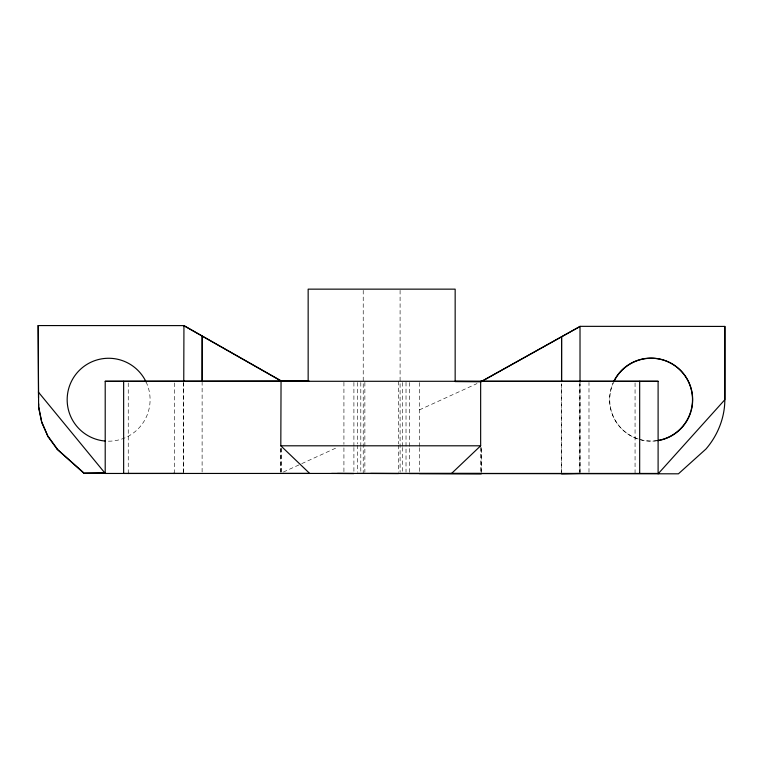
<?xml version="1.0" encoding="UTF-8"?>
<svg xmlns="http://www.w3.org/2000/svg" width="763" height="763" viewBox="0 0 763 763"><rect width="100%" height="100%" fill="white"/><g stroke="black" fill="none" stroke-linecap="round" stroke-linejoin="round"><path stroke-width="0.57" stroke-dasharray="3.81 2.86" d="M128.251 473.451L128.251 382.473M174.317 473.451L174.317 382.473M183.54 472.259L183.597 382.444M183.645 473.27L183.673 382.282M202.109 472.049L202.128 382.263M280.946 472.087L280.946 448.453M406.021 382.32L406.021 472.249M409.349 472.335L409.369 447.519M409.369 446.336L409.407 382.511M481.291 472.669L481.3 447.843M561.501 472.469L561.549 383.865M579.918 472.44L579.918 383.856M580.014 472.669L580.014 383.446M588.988 472.259L588.988 382.473M635.064 473.441L635.064 382.473M283.359 472.049L300.66 464.142M301.747 463.646L337.437 447.347M419.392 409.903L477.037 383.57M579.842 383.684L579.842 472.259M561.587 383.961L561.587 472.669M481.043 447.595L481.043 472.411M480.909 447.452L480.909 472.259M419.392 382.578L419.392 446.469M419.392 447.652L419.392 473.604M402.511 382.473L402.511 446.269M402.511 447.452L402.511 472.259M400.089 290.331L400.089 472.259M398.448 381.309L398.448 443.99M398.448 445.172L398.448 472.373M364.867 382.368L364.867 472.23M363.226 290.331L363.226 473.451M360.804 382.473L360.804 446.269M360.804 447.452L360.804 473.441M357.618 382.473L357.618 443.904M357.618 445.087L357.618 472.259M353.908 382.416L353.908 446.307M353.908 447.49L353.908 472.335M343.922 382.292L343.922 444.381M343.922 447.852L343.922 472.135M281.194 448.224L281.194 471.849M280.813 448.634L280.813 472.259M146.048 381.862A41.469 41.469 0 0 1 106.467 441.138M656.609 440.833A41.469 41.469 0 0 1 613.309 382.854M657.544 440.528A41.469 41.469 0 0 1 640.319 439.622M638.25 439.011A41.469 41.469 0 0 1 613.166 382.692"/><path stroke-width="1.14" d="M38.512 397.943L38.188 325.572L38.617 407.595L41.822 422.673L48.088 436.751L57.149 449.216L83.844 473.203L105.208 473.012L83.844 473.203M183.759 381.51L183.94 325.61L281.194 380.89L308.424 380.985M202.195 381.366L202.205 336.121L202.128 381.08M561.549 381.51L561.587 336.636L561.587 381.586M580.014 382.253L580.014 326.345L724.85 326.421L724.84 399.726C724.783 417.8 717.716 435.396 705.947 449.035L678.431 473.813L357.332 473.441M658.107 473.852L724.84 399.726L724.85 326.421M451.572 473.441L480.652 445.802L480.652 381.29M38.331 392.02L105.027 473.184M38.617 407.595L38.694 403.875M41.822 422.673L38.808 407.432M48.088 436.751L42.013 422.502M57.149 449.216L83.186 472.278M454.967 381.49L481.148 381.586L580.176 326.383L481.3 381.624L455.11 381.529M38.188 325.572L183.94 325.61M183.54 473.441L105.208 473.461L105.208 381.29L308.576 380.985M105.208 381.29L658.107 381.29L658.107 473.441L280.813 473.441M658.107 381.29L480.909 381.29M183.778 325.639L281.051 380.975L280.813 445.802L480.652 445.802M280.946 381.109L309.196 381.157M455.206 381.395L481.043 381.433M409.349 473.518L480.909 473.441M331.552 473.441L353.908 473.518L337.456 473.441M370.656 473.441L398.448 473.556M419.392 473.604L481.291 473.852M280.813 445.802L309.683 473.441L123.644 473.461L123.644 381.29M48.279 436.579L57.339 449.054M561.587 473.852L579.842 473.441M639.671 381.29L639.671 473.441M455.158 381.29L455.158 289.148L308.157 289.148L308.157 381.29M105.38 441.062A41.469 41.469 0 0 1 74.45 376.245A41.469 41.469 0 0 1 146.048 381.862M690.954 411.495A41.469 41.469 0 0 1 657.687 440.68M613.767 381.862A41.469 41.469 0 0 1 691.249 410.456M613.624 381.71A41.469 41.469 0 0 1 683.944 374.328A41.469 41.469 0 0 1 658.612 440.337M129.033 473.451L128.251 473.451L129.033 473.451M174.317 473.451L173.535 473.451L174.317 473.451"/></g></svg>
